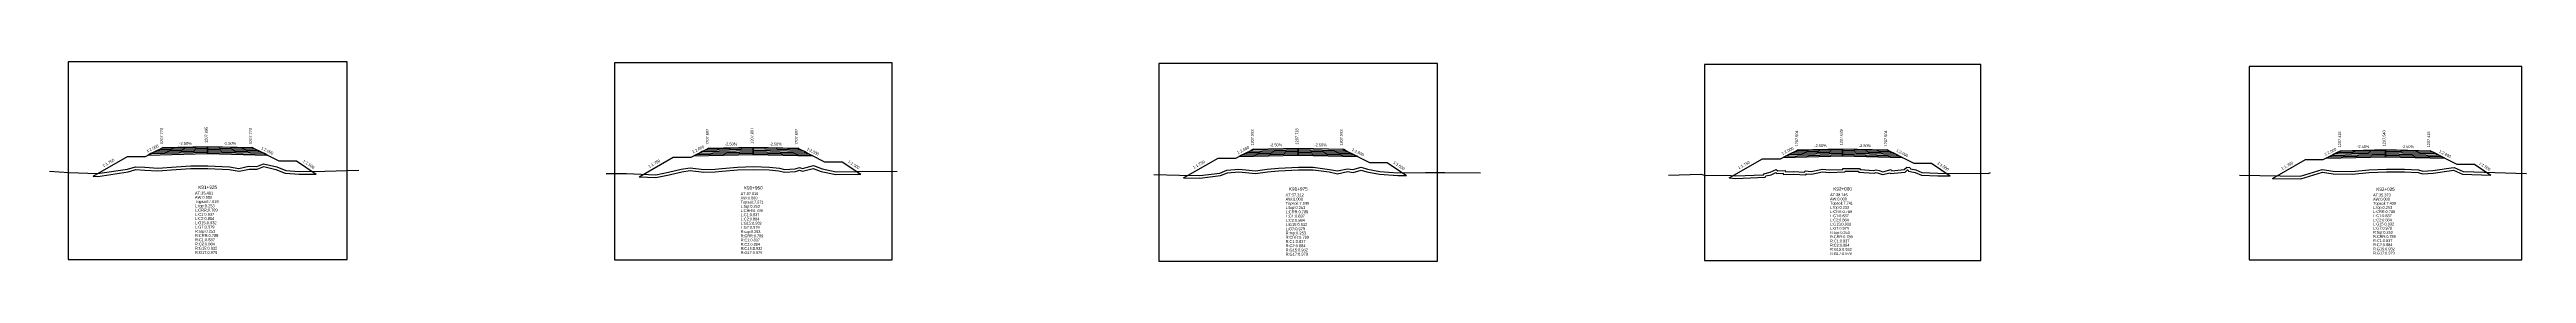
# Model space of a CAD drawing. Extents: x -7 to 78429, y 1189 to 1262.
# Drawn here: x 15323.8 to 15602.1, y 1195 to 1217.4 of the extents above; entities that cross this region are included whole.
import ezdxf
from ezdxf.enums import TextEntityAlignment as Align

# ---------------------------------------------------------------- set-up
doc = ezdxf.new("R2010")
doc.units = 0

msp = doc.modelspace()

# ---------------------------------------------------------------- linework, layer by layer
at = {"layer": 'A4_BORDER', "color": 7}
for points in [[(15325.87, 1195.224), (15357.211, 1195.224), (15357.211, 1217.384), (15325.87, 1217.384), (15325.87, 1195.224)], [(15387.269, 1195.204), (15418.435, 1195.204), (15418.435, 1217.24), (15387.269, 1217.24), (15387.269, 1195.204)], [(15448.424, 1195.029), (15479.747, 1195.029), (15479.747, 1217.177), (15448.424, 1217.177), (15448.424, 1195.029)], [(15509.726, 1195.11), (15540.781, 1195.11), (15540.781, 1217.068), (15509.726, 1217.068), (15509.726, 1195.11)], [(15570.925, 1195.176), (15601.573, 1195.176), (15601.573, 1216.846), (15570.925, 1216.846), (15570.925, 1195.176)]]:
    msp.add_lwpolyline(points, dxfattribs=at)
at = {"layer": 'CLEAR_GROUND', "color": 8}
for points in [[(15328.677, 1204.562), (15329.199, 1204.544), (15332.592, 1205.058), (15333.452, 1205.302), (15334.47, 1205.254), (15335.956, 1205.176), (15338.02, 1205.311), (15339.642, 1205.426), (15341.542, 1205.415), (15343.974, 1205.312), (15345.064, 1205.113), (15346.196, 1205.365), (15347.115, 1205.345), (15347.843, 1205.646), (15349.207, 1205.326), (15350.24, 1204.89), (15351.825, 1204.774), (15353.749, 1204.797)], [(15390.017, 1204.491), (15391.906, 1204.41), (15393.394, 1204.718), (15394.808, 1205.066), (15395.762, 1205.191), (15397.293, 1205.026), (15398.571, 1205.042), (15399.337, 1205.125), (15401.096, 1205.29), (15402.857, 1205.328), (15404.641, 1205.257), (15405.73, 1205.146), (15406.342, 1205.008), (15407.608, 1205.096), (15408.029, 1205.22), (15408.364, 1205.109), (15409.583, 1205.426), (15410.488, 1205.089), (15412.122, 1204.764), (15414.559, 1204.779), (15414.95, 1204.783)], [(15451.184, 1204.363), (15453.023, 1204.332), (15455.331, 1204.622), (15456.135, 1204.925), (15457.392, 1205.032), (15458.528, 1204.923), (15459.286, 1204.867), (15460.617, 1205.055), (15461.865, 1205.178), (15464.098, 1205.255), (15465.75, 1205.269), (15467.546, 1205.031), (15468.478, 1204.841), (15469.614, 1205.089), (15470.237, 1204.991), (15471.144, 1205.249), (15471.782, 1205.063), (15473.201, 1204.788), (15475.277, 1204.643), (15476.242, 1204.655)], [(15512.507, 1204.363), (15513.255, 1204.286), (15516.555, 1204.436), (15516.608, 1204.583), (15517.208, 1204.709), (15517.739, 1204.964), (15517.857, 1204.871), (15518.55, 1204.884), (15518.578, 1204.764), (15519.717, 1204.773), (15521.102, 1204.72), (15521.181, 1204.834), (15521.749, 1204.785), (15523.005, 1205.052), (15523.739, 1204.988), (15525.5, 1205.031), (15525.523, 1205.135), (15526.988, 1205.126), (15527.063, 1205.008), (15528.799, 1204.907), (15529.013, 1204.968), (15529.265, 1204.9), (15529.744, 1204.737), (15530.575, 1204.948), (15530.627, 1204.859), (15532.274, 1205.021), (15532.551, 1205.261), (15532.593, 1205.259), (15532.65, 1205.135), (15533.402, 1204.975), (15534.099, 1204.694), (15535.936, 1204.614), (15537.351, 1204.606)], [(15573.562, 1204.308), (15576.75, 1204.255), (15579.173, 1205.006), (15580.359, 1204.837), (15582.491, 1204.789), (15584.407, 1204.987), (15586.349, 1205.053), (15588.39, 1205.06), (15589.919, 1204.972), (15590.423, 1204.826), (15591.596, 1204.901), (15593.66, 1205.211), (15593.902, 1205.221), (15594.897, 1204.791), (15598.08, 1204.694)]]:
    msp.add_lwpolyline(points, dxfattribs=at)
at = {"layer": 'DESIGN_ROAD_TRIMMED', "color": 1}
for points in [[(15328.677, 1204.562), (15332.54, 1206.77), (15334.54, 1206.77), (15336.54, 1207.77), (15336.54, 1207.77), (15336.435, 1207.717), (15336.435, 1207.717), (15336.119, 1207.559), (15336.119, 1207.559), (15335.803, 1207.402), (15335.803, 1207.402), (15335.488, 1207.244), (15335.488, 1207.244), (15335.172, 1207.086), (15335.172, 1207.086), (15334.856, 1206.928), (15341.54, 1207.095), (15341.54, 1207.245), (15341.54, 1207.245), (15341.54, 1207.395), (15341.54, 1207.395), (15341.54, 1207.545), (15341.54, 1207.545), (15341.54, 1207.695), (15341.54, 1207.695), (15341.54, 1207.845), (15341.54, 1207.845), (15341.54, 1207.895), (15341.54, 1207.895), (15341.54, 1207.895), (15341.54, 1207.895), (15341.54, 1207.895), (15341.54, 1207.845), (15341.54, 1207.845), (15341.54, 1207.695), (15341.54, 1207.695), (15341.54, 1207.545), (15341.54, 1207.545), (15341.54, 1207.395), (15341.54, 1207.395), (15341.54, 1207.245), (15341.54, 1207.245), (15341.54, 1207.095), (15348.224, 1206.928), (15347.909, 1207.086), (15347.909, 1207.086), (15347.593, 1207.244), (15347.593, 1207.244), (15347.277, 1207.402), (15347.277, 1207.402), (15346.961, 1207.559), (15346.961, 1207.559), (15346.646, 1207.717), (15346.646, 1207.717), (15346.54, 1207.77), (15346.54, 1207.77), (15349.54, 1206.27), (15351.54, 1206.27), (15353.749, 1204.797)], [(15390.017, 1204.491), (15393.852, 1206.682), (15395.852, 1206.682), (15397.852, 1207.682), (15397.852, 1207.682), (15397.747, 1207.629), (15397.747, 1207.629), (15397.431, 1207.471), (15397.431, 1207.471), (15397.116, 1207.314), (15397.116, 1207.314), (15396.8, 1207.156), (15396.8, 1207.156), (15396.484, 1206.998), (15396.484, 1206.998), (15396.168, 1206.84), (15402.852, 1207.007), (15402.852, 1207.157), (15402.852, 1207.157), (15402.852, 1207.307), (15402.852, 1207.307), (15402.852, 1207.457), (15402.852, 1207.457), (15402.852, 1207.607), (15402.852, 1207.607), (15402.852, 1207.757), (15402.852, 1207.757), (15402.852, 1207.807), (15402.852, 1207.807), (15402.852, 1207.807), (15402.852, 1207.807), (15402.852, 1207.807), (15402.852, 1207.757), (15402.852, 1207.757), (15402.852, 1207.607), (15402.852, 1207.607), (15402.852, 1207.457), (15402.852, 1207.457), (15402.852, 1207.307), (15402.852, 1207.307), (15402.852, 1207.157), (15402.852, 1207.157), (15402.852, 1207.007), (15409.537, 1206.84), (15409.221, 1206.998), (15409.221, 1206.998), (15408.905, 1207.156), (15408.905, 1207.156), (15408.589, 1207.314), (15408.589, 1207.314), (15408.273, 1207.471), (15408.273, 1207.471), (15407.958, 1207.629), (15407.958, 1207.629), (15407.852, 1207.682), (15407.852, 1207.682), (15410.852, 1206.182), (15412.852, 1206.182), (15414.95, 1204.783)], [(15451.184, 1204.363), (15455.086, 1206.593), (15457.086, 1206.593), (15459.086, 1207.593), (15459.086, 1207.593), (15458.98, 1207.54), (15458.98, 1207.54), (15458.665, 1207.382), (15458.665, 1207.382), (15458.349, 1207.225), (15458.349, 1207.225), (15458.033, 1207.067), (15458.033, 1207.067), (15457.717, 1206.909), (15457.717, 1206.909), (15457.401, 1206.751), (15464.086, 1206.918), (15464.086, 1207.068), (15464.086, 1207.068), (15464.086, 1207.218), (15464.086, 1207.218), (15464.086, 1207.368), (15464.086, 1207.368), (15464.086, 1207.518), (15464.086, 1207.518), (15464.086, 1207.668), (15464.086, 1207.668), (15464.086, 1207.718), (15464.086, 1207.718), (15464.086, 1207.718), (15464.086, 1207.718), (15464.086, 1207.718), (15464.086, 1207.668), (15464.086, 1207.668), (15464.086, 1207.518), (15464.086, 1207.518), (15464.086, 1207.368), (15464.086, 1207.368), (15464.086, 1207.218), (15464.086, 1207.218), (15464.086, 1207.068), (15464.086, 1207.068), (15464.086, 1206.918), (15470.77, 1206.751), (15470.454, 1206.909), (15470.454, 1206.909), (15470.138, 1207.067), (15470.138, 1207.067), (15469.822, 1207.225), (15469.822, 1207.225), (15469.507, 1207.382), (15469.507, 1207.382), (15469.191, 1207.54), (15469.191, 1207.54), (15469.086, 1207.593), (15469.086, 1207.593), (15472.086, 1206.093), (15474.086, 1206.093), (15476.242, 1204.655)], [(15512.507, 1204.363), (15516.253, 1206.504), (15518.253, 1206.504), (15520.253, 1207.504), (15520.253, 1207.504), (15520.148, 1207.451), (15520.148, 1207.451), (15519.832, 1207.293), (15519.832, 1207.293), (15519.517, 1207.136), (15519.517, 1207.136), (15519.201, 1206.978), (15519.201, 1206.978), (15518.885, 1206.82), (15518.885, 1206.82), (15518.569, 1206.662), (15525.253, 1206.829), (15525.253, 1206.979), (15525.253, 1206.979), (15525.253, 1207.129), (15525.253, 1207.129), (15525.253, 1207.279), (15525.253, 1207.279), (15525.253, 1207.429), (15525.253, 1207.429), (15525.253, 1207.579), (15525.253, 1207.579), (15525.253, 1207.629), (15525.253, 1207.629), (15525.253, 1207.629), (15525.253, 1207.629), (15525.253, 1207.629), (15525.253, 1207.579), (15525.253, 1207.579), (15525.253, 1207.429), (15525.253, 1207.429), (15525.253, 1207.279), (15525.253, 1207.279), (15525.253, 1207.129), (15525.253, 1207.129), (15525.253, 1206.979), (15525.253, 1206.979), (15525.253, 1206.829), (15531.938, 1206.662), (15531.622, 1206.82), (15531.622, 1206.82), (15531.306, 1206.978), (15531.306, 1206.978), (15530.99, 1207.136), (15530.99, 1207.136), (15530.674, 1207.293), (15530.674, 1207.293), (15530.359, 1207.451), (15530.359, 1207.451), (15530.253, 1207.504), (15530.253, 1207.504), (15533.253, 1206.004), (15535.253, 1206.004), (15537.351, 1204.606)], [(15573.562, 1204.308), (15577.249, 1206.415), (15579.249, 1206.415), (15581.249, 1207.415), (15581.249, 1207.415), (15581.144, 1207.362), (15581.144, 1207.362), (15580.828, 1207.204), (15580.828, 1207.204), (15580.512, 1207.047), (15580.512, 1207.047), (15580.196, 1206.889), (15580.196, 1206.889), (15579.88, 1206.731), (15579.88, 1206.731), (15579.565, 1206.573), (15586.249, 1206.74), (15586.249, 1206.89), (15586.249, 1206.89), (15586.249, 1207.04), (15586.249, 1207.04), (15586.249, 1207.19), (15586.249, 1207.19), (15586.249, 1207.34), (15586.249, 1207.34), (15586.249, 1207.49), (15586.249, 1207.49), (15586.249, 1207.54), (15586.249, 1207.54), (15586.249, 1207.54), (15586.249, 1207.54), (15586.249, 1207.54), (15586.249, 1207.49), (15586.249, 1207.49), (15586.249, 1207.34), (15586.249, 1207.34), (15586.249, 1207.19), (15586.249, 1207.19), (15586.249, 1207.04), (15586.249, 1207.04), (15586.249, 1206.89), (15586.249, 1206.89), (15586.249, 1206.74), (15592.933, 1206.573), (15592.617, 1206.731), (15592.617, 1206.731), (15592.301, 1206.889), (15592.301, 1206.889), (15591.986, 1207.047), (15591.986, 1207.047), (15591.67, 1207.204), (15591.67, 1207.204), (15591.354, 1207.362), (15591.354, 1207.362), (15591.249, 1207.415), (15591.249, 1207.415), (15594.249, 1205.915), (15596.249, 1205.915), (15598.08, 1204.694)]]:
    msp.add_lwpolyline(points, dxfattribs=at)
at = {"layer": 'FINISHED_ROAD', "color": 2}
for points in [[(15332.54, 1206.77), (15334.54, 1206.77), (15336.54, 1207.77), (15336.54, 1207.77), (15341.54, 1207.895), (15346.54, 1207.77), (15346.54, 1207.77), (15349.54, 1206.27), (15351.54, 1206.27)], [(15393.852, 1206.682), (15395.852, 1206.682), (15397.852, 1207.682), (15397.852, 1207.682), (15402.852, 1207.807), (15407.852, 1207.682), (15407.852, 1207.682), (15410.852, 1206.182), (15412.852, 1206.182)], [(15455.086, 1206.593), (15457.086, 1206.593), (15459.086, 1207.593), (15459.086, 1207.593), (15464.086, 1207.718), (15469.086, 1207.593), (15469.086, 1207.593), (15472.086, 1206.093), (15474.086, 1206.093)], [(15516.253, 1206.504), (15518.253, 1206.504), (15520.253, 1207.504), (15520.253, 1207.504), (15525.253, 1207.629), (15530.253, 1207.504), (15530.253, 1207.504), (15533.253, 1206.004), (15535.253, 1206.004)], [(15577.249, 1206.415), (15579.249, 1206.415), (15581.249, 1207.415), (15581.249, 1207.415), (15586.249, 1207.54), (15591.249, 1207.415), (15591.249, 1207.415), (15594.249, 1205.915), (15596.249, 1205.915)]]:
    msp.add_lwpolyline(points, dxfattribs=at)
at = {"layer": 'LAYER_0', "color": 4}
for points in [[(15336.54, 1207.77), (15336.435, 1207.717), (15341.54, 1207.845), (15341.54, 1207.895)], [(15397.852, 1207.682), (15397.747, 1207.629), (15402.852, 1207.757), (15402.852, 1207.807)], [(15459.086, 1207.593), (15458.98, 1207.54), (15464.086, 1207.668), (15464.086, 1207.718)], [(15520.253, 1207.504), (15520.148, 1207.451), (15525.253, 1207.579), (15525.253, 1207.629)], [(15581.249, 1207.415), (15581.144, 1207.362), (15586.249, 1207.49), (15586.249, 1207.54)]]:
    msp.add_lwpolyline(points, dxfattribs=at)
at = {"layer": 'LAYER_1', "color": 4}
for points in [[(15336.435, 1207.717), (15336.119, 1207.559), (15341.54, 1207.695), (15341.54, 1207.845)], [(15397.747, 1207.629), (15397.431, 1207.471), (15402.852, 1207.607), (15402.852, 1207.757)], [(15458.98, 1207.54), (15458.665, 1207.382), (15464.086, 1207.518), (15464.086, 1207.668)], [(15520.148, 1207.451), (15519.832, 1207.293), (15525.253, 1207.429), (15525.253, 1207.579)], [(15581.144, 1207.362), (15580.828, 1207.204), (15586.249, 1207.34), (15586.249, 1207.49)]]:
    msp.add_lwpolyline(points, dxfattribs=at)
at = {"layer": 'LAYER_10', "color": 6}
for points in [[(15347.593, 1207.244), (15347.909, 1207.086), (15341.54, 1207.245), (15341.54, 1207.395)], [(15408.905, 1207.156), (15409.221, 1206.998), (15402.852, 1207.157), (15402.852, 1207.307)], [(15470.138, 1207.067), (15470.454, 1206.909), (15464.086, 1207.068), (15464.086, 1207.218)], [(15531.306, 1206.978), (15531.622, 1206.82), (15525.253, 1206.979), (15525.253, 1207.129)], [(15592.301, 1206.889), (15592.617, 1206.731), (15586.249, 1206.89), (15586.249, 1207.04)]]:
    msp.add_lwpolyline(points, dxfattribs=at)
at = {"layer": 'LAYER_11', "color": 6}
for points in [[(15347.909, 1207.086), (15348.224, 1206.928), (15341.54, 1207.095), (15341.54, 1207.245)], [(15409.221, 1206.998), (15409.537, 1206.84), (15402.852, 1207.007), (15402.852, 1207.157)], [(15470.454, 1206.909), (15470.77, 1206.751), (15464.086, 1206.918), (15464.086, 1207.068)], [(15531.622, 1206.82), (15531.938, 1206.662), (15525.253, 1206.829), (15525.253, 1206.979)], [(15592.617, 1206.731), (15592.933, 1206.573), (15586.249, 1206.74), (15586.249, 1206.89)]]:
    msp.add_lwpolyline(points, dxfattribs=at)
at = {"layer": 'LAYER_2', "color": 4}
for points in [[(15336.119, 1207.559), (15335.803, 1207.402), (15341.54, 1207.545), (15341.54, 1207.695)], [(15397.431, 1207.471), (15397.116, 1207.314), (15402.852, 1207.457), (15402.852, 1207.607)], [(15458.665, 1207.382), (15458.349, 1207.225), (15464.086, 1207.368), (15464.086, 1207.518)], [(15519.832, 1207.293), (15519.517, 1207.136), (15525.253, 1207.279), (15525.253, 1207.429)], [(15580.828, 1207.204), (15580.512, 1207.047), (15586.249, 1207.19), (15586.249, 1207.34)]]:
    msp.add_lwpolyline(points, dxfattribs=at)
at = {"layer": 'LAYER_3', "color": 4}
for points in [[(15335.803, 1207.402), (15335.488, 1207.244), (15341.54, 1207.395), (15341.54, 1207.545)], [(15397.116, 1207.314), (15396.8, 1207.156), (15402.852, 1207.307), (15402.852, 1207.457)], [(15458.349, 1207.225), (15458.033, 1207.067), (15464.086, 1207.218), (15464.086, 1207.368)], [(15519.517, 1207.136), (15519.201, 1206.978), (15525.253, 1207.129), (15525.253, 1207.279)], [(15580.512, 1207.047), (15580.196, 1206.889), (15586.249, 1207.04), (15586.249, 1207.19)]]:
    msp.add_lwpolyline(points, dxfattribs=at)
at = {"layer": 'LAYER_4', "color": 4}
for points in [[(15335.488, 1207.244), (15335.172, 1207.086), (15341.54, 1207.245), (15341.54, 1207.395)], [(15396.8, 1207.156), (15396.484, 1206.998), (15402.852, 1207.157), (15402.852, 1207.307)], [(15458.033, 1207.067), (15457.717, 1206.909), (15464.086, 1207.068), (15464.086, 1207.218)], [(15519.201, 1206.978), (15518.885, 1206.82), (15525.253, 1206.979), (15525.253, 1207.129)], [(15580.196, 1206.889), (15579.88, 1206.731), (15586.249, 1206.89), (15586.249, 1207.04)]]:
    msp.add_lwpolyline(points, dxfattribs=at)
at = {"layer": 'LAYER_5', "color": 4}
for points in [[(15335.172, 1207.086), (15334.856, 1206.928), (15341.54, 1207.095), (15341.54, 1207.245)], [(15396.484, 1206.998), (15396.168, 1206.84), (15402.852, 1207.007), (15402.852, 1207.157)], [(15457.717, 1206.909), (15457.401, 1206.751), (15464.086, 1206.918), (15464.086, 1207.068)], [(15518.885, 1206.82), (15518.569, 1206.662), (15525.253, 1206.829), (15525.253, 1206.979)], [(15579.88, 1206.731), (15579.565, 1206.573), (15586.249, 1206.74), (15586.249, 1206.89)]]:
    msp.add_lwpolyline(points, dxfattribs=at)
at = {"layer": 'LAYER_6', "color": 6}
for points in [[(15346.54, 1207.77), (15346.646, 1207.717), (15341.54, 1207.845), (15341.54, 1207.895)], [(15407.852, 1207.682), (15407.958, 1207.629), (15402.852, 1207.757), (15402.852, 1207.807)], [(15469.086, 1207.593), (15469.191, 1207.54), (15464.086, 1207.668), (15464.086, 1207.718)], [(15530.253, 1207.504), (15530.359, 1207.451), (15525.253, 1207.579), (15525.253, 1207.629)], [(15591.249, 1207.415), (15591.354, 1207.362), (15586.249, 1207.49), (15586.249, 1207.54)]]:
    msp.add_lwpolyline(points, dxfattribs=at)
at = {"layer": 'LAYER_7', "color": 6}
for points in [[(15346.646, 1207.717), (15346.961, 1207.559), (15341.54, 1207.695), (15341.54, 1207.845)], [(15407.958, 1207.629), (15408.273, 1207.471), (15402.852, 1207.607), (15402.852, 1207.757)], [(15469.191, 1207.54), (15469.507, 1207.382), (15464.086, 1207.518), (15464.086, 1207.668)], [(15530.359, 1207.451), (15530.674, 1207.293), (15525.253, 1207.429), (15525.253, 1207.579)], [(15591.354, 1207.362), (15591.67, 1207.204), (15586.249, 1207.34), (15586.249, 1207.49)]]:
    msp.add_lwpolyline(points, dxfattribs=at)
at = {"layer": 'LAYER_8', "color": 6}
for points in [[(15346.961, 1207.559), (15347.277, 1207.402), (15341.54, 1207.545), (15341.54, 1207.695)], [(15408.273, 1207.471), (15408.589, 1207.314), (15402.852, 1207.457), (15402.852, 1207.607)], [(15469.507, 1207.382), (15469.822, 1207.225), (15464.086, 1207.368), (15464.086, 1207.518)], [(15530.674, 1207.293), (15530.99, 1207.136), (15525.253, 1207.279), (15525.253, 1207.429)], [(15591.67, 1207.204), (15591.986, 1207.047), (15586.249, 1207.19), (15586.249, 1207.34)]]:
    msp.add_lwpolyline(points, dxfattribs=at)
at = {"layer": 'LAYER_9', "color": 6}
for points in [[(15347.277, 1207.402), (15347.593, 1207.244), (15341.54, 1207.395), (15341.54, 1207.545)], [(15408.589, 1207.314), (15408.905, 1207.156), (15402.852, 1207.307), (15402.852, 1207.457)], [(15469.822, 1207.225), (15470.138, 1207.067), (15464.086, 1207.218), (15464.086, 1207.368)], [(15530.99, 1207.136), (15531.306, 1206.978), (15525.253, 1207.129), (15525.253, 1207.279)], [(15591.986, 1207.047), (15592.301, 1206.889), (15586.249, 1207.04), (15586.249, 1207.19)]]:
    msp.add_lwpolyline(points, dxfattribs=at)
at = {"layer": 'NATURAL_GROUND', "color": 3}
for points in [[(15323.774, 1205.132), (15325.934, 1204.958), (15329.181, 1204.845), (15332.528, 1205.352), (15333.417, 1205.604), (15334.485, 1205.554), (15335.954, 1205.477), (15337.999, 1205.61), (15339.632, 1205.726), (15341.549, 1205.715), (15344.007, 1205.611), (15345.058, 1205.419), (15346.166, 1205.666), (15347.058, 1205.646), (15347.817, 1205.96), (15349.3, 1205.612), (15350.311, 1205.186), (15351.834, 1205.074), (15354.711, 1205.109), (15358.523, 1205.237)], [(15386.313, 1204.867), (15388.592, 1204.852), (15391.881, 1204.711), (15393.327, 1205.011), (15394.752, 1205.361), (15395.758, 1205.493), (15397.307, 1205.326), (15398.553, 1205.342), (15399.307, 1205.423), (15401.078, 1205.59), (15402.859, 1205.628), (15404.662, 1205.556), (15405.778, 1205.443), (15406.365, 1205.31), (15407.554, 1205.393), (15408.034, 1205.534), (15408.374, 1205.422), (15409.599, 1205.74), (15410.57, 1205.379), (15412.15, 1205.064), (15414.556, 1205.079), (15418.997, 1205.128)], [(15447.865, 1204.743), (15450.738, 1204.671), (15453.007, 1204.632), (15455.259, 1204.915), (15456.069, 1205.22), (15457.394, 1205.333), (15458.554, 1205.222), (15459.276, 1205.169), (15460.582, 1205.353), (15461.846, 1205.477), (15464.092, 1205.555), (15465.769, 1205.569), (15467.596, 1205.327), (15468.476, 1205.148), (15469.605, 1205.394), (15470.219, 1205.298), (15471.146, 1205.561), (15471.853, 1205.355), (15473.241, 1205.086), (15475.286, 1204.943), (15478.368, 1204.982), (15480.553, 1204.993), (15484.546, 1204.941)], [(15505.666, 1204.689), (15509.321, 1204.78), (15509.885, 1204.647), (15512.244, 1204.692), (15513.263, 1204.587), (15516.341, 1204.727), (15516.383, 1204.842), (15517.11, 1204.995), (15517.777, 1205.315), (15517.958, 1205.173), (15518.786, 1205.189), (15518.815, 1205.066), (15519.721, 1205.073), (15520.948, 1205.026), (15521.032, 1205.148), (15521.73, 1205.088), (15522.986, 1205.355), (15523.748, 1205.288), (15525.258, 1205.325), (15525.283, 1205.436), (15527.152, 1205.425), (15527.233, 1205.299), (15528.765, 1205.209), (15529.011, 1205.279), (15529.352, 1205.187), (15529.756, 1205.05), (15530.72, 1205.294), (15530.789, 1205.176), (15532.149, 1205.31), (15532.448, 1205.569), (15532.79, 1205.546), (15532.859, 1205.397), (15533.49, 1205.263), (15534.163, 1204.991), (15535.943, 1204.914), (15541.615, 1204.88), (15541.876, 1204.978)], [(15569.848, 1204.67), (15576.707, 1204.556), (15579.149, 1205.312), (15580.384, 1205.137), (15582.479, 1205.089), (15584.387, 1205.286), (15586.344, 1205.353), (15588.398, 1205.36), (15589.97, 1205.27), (15590.456, 1205.129), (15591.564, 1205.2), (15593.631, 1205.51), (15593.958, 1205.524), (15594.964, 1205.089), (15602.087, 1204.872)]]:
    msp.add_lwpolyline(points, dxfattribs=at)
at = {"layer": 'STRUCTURE_LEFT', "color": 4}
for points in [[(15336.54, 1207.77), (15336.435, 1207.717), (15336.435, 1207.717), (15336.119, 1207.559), (15336.119, 1207.559), (15335.803, 1207.402), (15335.803, 1207.402), (15335.488, 1207.244), (15335.488, 1207.244), (15335.172, 1207.086), (15335.172, 1207.086), (15334.856, 1206.928), (15341.54, 1207.095), (15341.54, 1207.245), (15341.54, 1207.245), (15341.54, 1207.395), (15341.54, 1207.395), (15341.54, 1207.545), (15341.54, 1207.545), (15341.54, 1207.695), (15341.54, 1207.695), (15341.54, 1207.845), (15341.54, 1207.845), (15341.54, 1207.895), (15341.54, 1207.895)], [(15397.852, 1207.682), (15397.747, 1207.629), (15397.747, 1207.629), (15397.431, 1207.471), (15397.431, 1207.471), (15397.116, 1207.314), (15397.116, 1207.314), (15396.8, 1207.156), (15396.8, 1207.156), (15396.484, 1206.998), (15396.484, 1206.998), (15396.168, 1206.84), (15402.852, 1207.007), (15402.852, 1207.157), (15402.852, 1207.157), (15402.852, 1207.307), (15402.852, 1207.307), (15402.852, 1207.457), (15402.852, 1207.457), (15402.852, 1207.607), (15402.852, 1207.607), (15402.852, 1207.757), (15402.852, 1207.757), (15402.852, 1207.807), (15402.852, 1207.807)], [(15459.086, 1207.593), (15458.98, 1207.54), (15458.98, 1207.54), (15458.665, 1207.382), (15458.665, 1207.382), (15458.349, 1207.225), (15458.349, 1207.225), (15458.033, 1207.067), (15458.033, 1207.067), (15457.717, 1206.909), (15457.717, 1206.909), (15457.401, 1206.751), (15464.086, 1206.918), (15464.086, 1207.068), (15464.086, 1207.068), (15464.086, 1207.218), (15464.086, 1207.218), (15464.086, 1207.368), (15464.086, 1207.368), (15464.086, 1207.518), (15464.086, 1207.518), (15464.086, 1207.668), (15464.086, 1207.668), (15464.086, 1207.718), (15464.086, 1207.718)], [(15520.253, 1207.504), (15520.148, 1207.451), (15520.148, 1207.451), (15519.832, 1207.293), (15519.832, 1207.293), (15519.517, 1207.136), (15519.517, 1207.136), (15519.201, 1206.978), (15519.201, 1206.978), (15518.885, 1206.82), (15518.885, 1206.82), (15518.569, 1206.662), (15525.253, 1206.829), (15525.253, 1206.979), (15525.253, 1206.979), (15525.253, 1207.129), (15525.253, 1207.129), (15525.253, 1207.279), (15525.253, 1207.279), (15525.253, 1207.429), (15525.253, 1207.429), (15525.253, 1207.579), (15525.253, 1207.579), (15525.253, 1207.629), (15525.253, 1207.629)], [(15581.249, 1207.415), (15581.144, 1207.362), (15581.144, 1207.362), (15580.828, 1207.204), (15580.828, 1207.204), (15580.512, 1207.047), (15580.512, 1207.047), (15580.196, 1206.889), (15580.196, 1206.889), (15579.88, 1206.731), (15579.88, 1206.731), (15579.565, 1206.573), (15586.249, 1206.74), (15586.249, 1206.89), (15586.249, 1206.89), (15586.249, 1207.04), (15586.249, 1207.04), (15586.249, 1207.19), (15586.249, 1207.19), (15586.249, 1207.34), (15586.249, 1207.34), (15586.249, 1207.49), (15586.249, 1207.49), (15586.249, 1207.54), (15586.249, 1207.54)]]:
    msp.add_lwpolyline(points, dxfattribs=at)
at = {"layer": 'STRUCTURE_RIGHT', "color": 6}
for points in [[(15341.54, 1207.895), (15341.54, 1207.895), (15341.54, 1207.845), (15341.54, 1207.845), (15341.54, 1207.695), (15341.54, 1207.695), (15341.54, 1207.545), (15341.54, 1207.545), (15341.54, 1207.395), (15341.54, 1207.395), (15341.54, 1207.245), (15341.54, 1207.245), (15341.54, 1207.095), (15348.224, 1206.928), (15347.909, 1207.086), (15347.909, 1207.086), (15347.593, 1207.244), (15347.593, 1207.244), (15347.277, 1207.402), (15347.277, 1207.402), (15346.961, 1207.559), (15346.961, 1207.559), (15346.646, 1207.717), (15346.646, 1207.717), (15346.54, 1207.77)], [(15402.852, 1207.807), (15402.852, 1207.807), (15402.852, 1207.757), (15402.852, 1207.757), (15402.852, 1207.607), (15402.852, 1207.607), (15402.852, 1207.457), (15402.852, 1207.457), (15402.852, 1207.307), (15402.852, 1207.307), (15402.852, 1207.157), (15402.852, 1207.157), (15402.852, 1207.007), (15409.537, 1206.84), (15409.221, 1206.998), (15409.221, 1206.998), (15408.905, 1207.156), (15408.905, 1207.156), (15408.589, 1207.314), (15408.589, 1207.314), (15408.273, 1207.471), (15408.273, 1207.471), (15407.958, 1207.629), (15407.958, 1207.629), (15407.852, 1207.682)], [(15464.086, 1207.718), (15464.086, 1207.718), (15464.086, 1207.668), (15464.086, 1207.668), (15464.086, 1207.518), (15464.086, 1207.518), (15464.086, 1207.368), (15464.086, 1207.368), (15464.086, 1207.218), (15464.086, 1207.218), (15464.086, 1207.068), (15464.086, 1207.068), (15464.086, 1206.918), (15470.77, 1206.751), (15470.454, 1206.909), (15470.454, 1206.909), (15470.138, 1207.067), (15470.138, 1207.067), (15469.822, 1207.225), (15469.822, 1207.225), (15469.507, 1207.382), (15469.507, 1207.382), (15469.191, 1207.54), (15469.191, 1207.54), (15469.086, 1207.593)], [(15525.253, 1207.629), (15525.253, 1207.629), (15525.253, 1207.579), (15525.253, 1207.579), (15525.253, 1207.429), (15525.253, 1207.429), (15525.253, 1207.279), (15525.253, 1207.279), (15525.253, 1207.129), (15525.253, 1207.129), (15525.253, 1206.979), (15525.253, 1206.979), (15525.253, 1206.829), (15531.938, 1206.662), (15531.622, 1206.82), (15531.622, 1206.82), (15531.306, 1206.978), (15531.306, 1206.978), (15530.99, 1207.136), (15530.99, 1207.136), (15530.674, 1207.293), (15530.674, 1207.293), (15530.359, 1207.451), (15530.359, 1207.451), (15530.253, 1207.504)], [(15586.249, 1207.54), (15586.249, 1207.54), (15586.249, 1207.49), (15586.249, 1207.49), (15586.249, 1207.34), (15586.249, 1207.34), (15586.249, 1207.19), (15586.249, 1207.19), (15586.249, 1207.04), (15586.249, 1207.04), (15586.249, 1206.89), (15586.249, 1206.89), (15586.249, 1206.74), (15592.933, 1206.573), (15592.617, 1206.731), (15592.617, 1206.731), (15592.301, 1206.889), (15592.301, 1206.889), (15591.986, 1207.047), (15591.986, 1207.047), (15591.67, 1207.204), (15591.67, 1207.204), (15591.354, 1207.362), (15591.354, 1207.362), (15591.249, 1207.415)]]:
    msp.add_lwpolyline(points, dxfattribs=at)

# ---------------------------------------------------------------- texts
at = {"layer": 'INFO_TEXT'}
for s, height, p in [('AT:35.491', 0.32, (15340.116, 1202.505)), ('AW:0.000', 0.32, (15340.116, 1202.03)), ('AT:37.010', 0.31, (15401.436, 1202.444)), ('AT:37.312', 0.32, (15462.662, 1202.307)), ('AT:38.145', 0.31, (15523.842, 1202.324)), ('AT:35.373', 0.31, (15584.856, 1202.296)), ('Topsoil:7.619', 0.32, (15340.116, 1201.555)), ('L:top:0.253', 0.32, (15340.116, 1201.08)), ('L:CRR:0.789', 0.32, (15340.116, 1200.605)), ('L:C1:0.837', 0.32, (15340.116, 1200.13)), ('L:C2:0.884', 0.32, (15340.116, 1199.656)), ('AW:0.000', 0.31, (15401.436, 1201.972)), ('Topsoil:7.571', 0.31, (15401.436, 1201.5)), ('L:top:0.253', 0.31, (15401.436, 1201.028)), ('L:CRR:0.789', 0.31, (15401.436, 1200.556)), ('L:C1:0.837', 0.31, (15401.436, 1200.083)), ('L:C2:0.884', 0.31, (15401.436, 1199.611)), ('AW:0.000', 0.32, (15462.662, 1201.832)), ('Topsoil:7.599', 0.32, (15462.662, 1201.357)), ('L:top:0.253', 0.32, (15462.662, 1200.883)), ('L:CRR:0.789', 0.32, (15462.662, 1200.408)), ('L:C1:0.837', 0.32, (15462.662, 1199.934)), ('L:C2:0.884', 0.32, (15462.662, 1199.459)), ('AW:0.000', 0.31, (15523.842, 1201.854)), ('Topsoil:7.741', 0.31, (15523.842, 1201.383)), ('L:top:0.253', 0.31, (15523.842, 1200.913)), ('L:CRR:0.789', 0.31, (15523.842, 1200.442)), ('L:C1:0.837', 0.31, (15523.842, 1199.972)), ('L:C2:0.884', 0.31, (15523.842, 1199.501)), ('AW:0.000', 0.31, (15584.856, 1201.832)), ('Topsoil:7.439', 0.31, (15584.856, 1201.367)), ('L:top:0.253', 0.31, (15584.856, 1200.903)), ('L:CRR:0.789', 0.31, (15584.856, 1200.439)), ('L:C1:0.837', 0.31, (15584.856, 1199.974)), ('L:C2:0.884', 0.31, (15584.856, 1199.51)), ('L:G15:0.932', 0.32, (15340.116, 1199.181)), ('L:G7:0.979', 0.32, (15340.116, 1198.706)), ('R:top:0.253', 0.32, (15340.116, 1198.231)), ('R:CRR:0.789', 0.32, (15340.116, 1197.756)), ('R:C1:0.837', 0.32, (15340.116, 1197.281)), ('R:C2:0.884', 0.32, (15340.116, 1196.806)), ('L:G15:0.932', 0.31, (15401.436, 1199.139)), ('L:G7:0.979', 0.31, (15401.436, 1198.667)), ('R:top:0.253', 0.31, (15401.436, 1198.194)), ('R:CRR:0.789', 0.31, (15401.436, 1197.722)), ('R:C1:0.837', 0.31, (15401.436, 1197.25)), ('R:C2:0.884', 0.31, (15401.436, 1196.778)), ('L:G15:0.932', 0.32, (15462.662, 1198.984)), ('L:G7:0.979', 0.32, (15462.662, 1198.51)), ('R:top:0.253', 0.32, (15462.662, 1198.035)), ('R:CRR:0.789', 0.32, (15462.662, 1197.561)), ('R:C1:0.837', 0.32, (15462.662, 1197.086)), ('R:C2:0.884', 0.32, (15462.662, 1196.611)), ('L:G15:0.932', 0.31, (15523.842, 1199.031)), ('L:G7:0.979', 0.31, (15523.842, 1198.56)), ('R:top:0.253', 0.31, (15523.842, 1198.09)), ('R:CRR:0.789', 0.31, (15523.842, 1197.619)), ('R:C1:0.837', 0.31, (15523.842, 1197.149)), ('R:C2:0.884', 0.31, (15523.842, 1196.678)), ('L:G15:0.932', 0.31, (15584.856, 1199.045)), ('L:G7:0.979', 0.31, (15584.856, 1198.581)), ('R:top:0.253', 0.31, (15584.856, 1198.117)), ('R:CRR:0.789', 0.31, (15584.856, 1197.652)), ('R:C1:0.837', 0.31, (15584.856, 1197.188)), ('R:C2:0.884', 0.31, (15584.856, 1196.724)), ('R:G15:0.932', 0.32, (15340.116, 1196.332)), ('R:G17:0.979', 0.32, (15340.116, 1195.857)), ('R:G15:0.932', 0.31, (15401.436, 1196.306)), ('R:G17:0.979', 0.31, (15401.436, 1195.833)), ('R:G15:0.932', 0.32, (15462.662, 1196.137)), ('R:G17:0.979', 0.32, (15462.662, 1195.662)), ('R:G15:0.932', 0.31, (15523.842, 1196.208)), ('R:G17:0.979', 0.31, (15523.842, 1195.737)), ('R:G15:0.932', 0.31, (15584.856, 1196.259)), ('R:G17:0.979', 0.31, (15584.856, 1195.795))]:
    msp.add_text(s, height=height, dxfattribs=at).set_placement(p)
at = {"layer": 'LEFT_TEXT_H'}
for s, height, p in [('1207.770', 0.317, (15336.54, 1208.15)), ('1207.682', 0.315, (15397.852, 1208.06)), ('1207.593', 0.316, (15459.086, 1207.973)), ('1207.504', 0.314, (15520.253, 1207.88)), ('1207.415', 0.31, (15581.249, 1207.786))]:
    msp.add_text(s, height=height, rotation=90, dxfattribs=at).set_placement(p)
at = {"layer": 'POINT_TEXT_H'}
for s, height, p in [('1207.895', 0.317, (15341.54, 1208.275)), ('1207.807', 0.315, (15402.852, 1208.185)), ('1207.718', 0.316, (15464.086, 1208.098)), ('1207.629', 0.314, (15525.253, 1208.005)), ('1207.540', 0.31, (15586.249, 1207.911))]:
    msp.add_text(s, height=height, rotation=90, dxfattribs=at).set_placement(p)
at = {"layer": 'RIGHT_TEXT_H'}
for s, height, p in [('1207.770', 0.317, (15346.54, 1208.15)), ('1207.682', 0.315, (15407.852, 1208.06)), ('1207.593', 0.316, (15469.086, 1207.973)), ('1207.504', 0.314, (15530.253, 1207.88)), ('1207.415', 0.31, (15591.249, 1207.786))]:
    msp.add_text(s, height=height, rotation=90, dxfattribs=at).set_placement(p)
at = {"layer": 'SLOPE_left'}
for s, height, rotation, p in [('1:2.000', 0.317, 26.565, (15335.455, 1207.44)), ('1:2.000', 0.315, 26.565, (15396.768, 1207.351)), ('1:2.000', 0.316, 26.565, (15458.001, 1207.263)), ('1:1.750', 0.317, 29.745, (15330.514, 1205.831)), ('1:1.750', 0.315, 29.745, (15391.841, 1205.75)), ('1:1.750', 0.316, 29.745, (15453.04, 1205.643)), ('1:1.750', 0.314, 29.745, (15514.287, 1205.597)), ('1:2.000', 0.314, 26.565, (15519.169, 1207.172)), ('1:1.750', 0.31, 29.745, (15575.313, 1205.523)), ('1:2.000', 0.31, 26.565, (15580.166, 1207.081))]:
    msp.add_text(s, height=height, rotation=rotation, dxfattribs=at).set_placement(p, align=Align.BOTTOM_CENTER)
at = {"layer": 'SLOPE_right'}
for s, height, rotation, p in [('1:2.000', 0.317, -26.565, (15348.125, 1207.19)), ('1:1.500', 0.317, -33.69, (15352.75, 1205.692)), ('1:2.000', 0.315, -26.565, (15409.437, 1207.101)), ('1:1.500', 0.315, -33.69, (15414.006, 1205.64)), ('1:2.000', 0.316, -26.565, (15470.67, 1207.013)), ('1:1.500', 0.316, -33.69, (15475.269, 1205.532)), ('1:2.000', 0.314, -26.565, (15531.838, 1206.922)), ('1:1.500', 0.314, -33.69, (15536.407, 1205.461)), ('1:2.000', 0.31, -26.565, (15592.832, 1206.831)), ('1:1.500', 0.31, -33.69, (15597.268, 1205.459))]:
    msp.add_text(s, height=height, rotation=rotation, dxfattribs=at).set_placement(p, align=Align.BOTTOM_CENTER)
at = {"layer": 'SLOPE_TEXT'}
for height, p in [(0.317, (15339.04, 1208.086)), (0.317, (15344.04, 1208.086)), (0.315, (15400.352, 1207.996)), (0.315, (15405.352, 1207.996)), (0.316, (15461.586, 1207.909)), (0.316, (15466.586, 1207.909)), (0.314, (15522.753, 1207.817)), (0.314, (15527.753, 1207.817)), (0.31, (15583.749, 1207.725)), (0.31, (15588.749, 1207.725))]:
    msp.add_text('-2.50%', height=height, dxfattribs=at).set_placement(p, align=Align.CENTER)
at = {"layer": 'STATION_TITLE'}
for s, height, p in [('K91+925', 0.38, (15341.54, 1203.138)), ('K91+950', 0.378, (15402.852, 1203.074)), ('K91+975', 0.38, (15464.086, 1202.939)), ('K92+000', 0.376, (15525.253, 1202.952)), ('K92+025', 0.371, (15586.249, 1202.915))]:
    msp.add_text(s, height=height, dxfattribs=at).set_placement(p, align=Align.CENTER)

doc.saveas('drawing.dxf')
